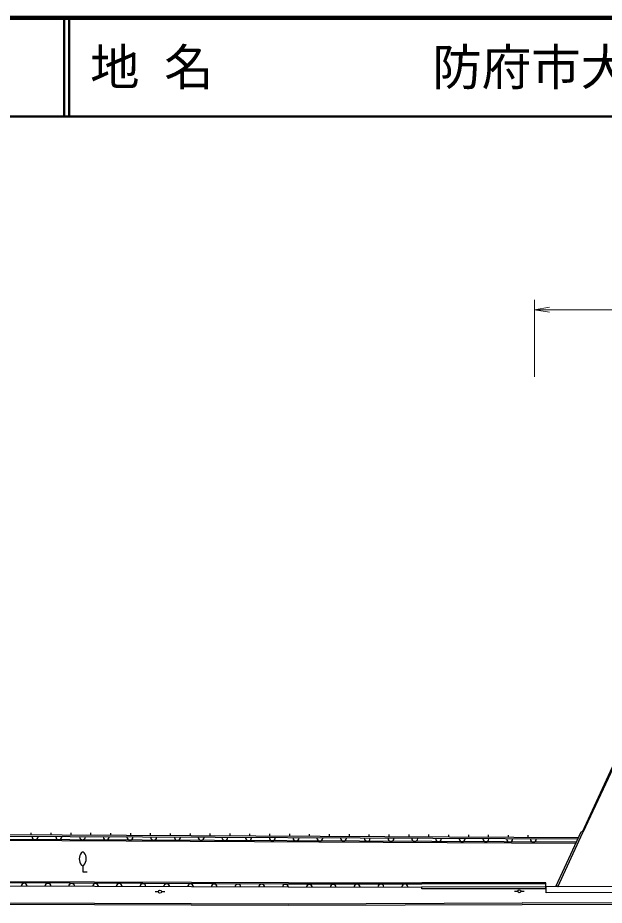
# Model space of a CAD drawing. Units: millimetres, scale not verified. Extents: x 40000 to 680000, y 20000 to 380000.
# Drawn here: x 363058 to 422410, y 290180 to 380000 of the extents above; entities that cross this region are included whole.
import ezdxf
from ezdxf.enums import TextEntityAlignment as Align

# ---------------------------------------------------------------- set-up
doc = ezdxf.new("R2010")
doc.units = ezdxf.units.MM
doc.header["$LTSCALE"] = 1000
for name, color, linetype, lineweight in [('M-BGD', 7, 'Continuous', 25), ('M-BGD-EXST', 7, 'Continuous', 25), ('M-STR-HTXT', 7, 'Continuous', 13), ('M-STR-STRC', 7, 'Continuous', 25), ('M-TTL', 2, 'Continuous', 140), ('M-TTL-LINE', 7, 'Continuous', 50)]:
    doc.layers.add(name, color=color, linetype=linetype, lineweight=lineweight)
doc.layers.add('M-TTL-TXT', color=7, linetype='Continuous')
doc.styles.add('ＭＳ ゴシック', font='')
doc.styles.get('ＭＳ ゴシック').set_extended_font_data('MS Gothic')

# ---------------------------------------------------------------- blocks, each defined once
blk = doc.blocks.new('open_arrow')
at = {"color": 0, "linetype": 'Continuous', "lineweight": -2}
blk.add_lwpolyline([(7.5, 1.25), (0, 0), (7.5, -1.25)], dxfattribs=at)

msp = doc.modelspace()

# ---------------------------------------------------------------- linework, layer by layer
at = {"layer": 'M-BGD'}
for p, q in [((423211, 304138), (420160, 297577)), ((423301, 304096), (420250, 297535)), ((419542, 296436), (193409, 297537)), ((419597, 296555), (193410, 297657)), ((419736, 296855), (193411, 297957)), ((419806, 297004), (193412, 298107)), ((364427, 297274), (364429, 297524)), ((366439, 297264), (366441, 297514)), ((368451, 297254), (368453, 297504)), ((370463, 297245), (370465, 297495)), ((372475, 297235), (372476, 297485)), ((374487, 297225), (374488, 297475)), ((376499, 297215), (376500, 297465)), ((378511, 297205), (378512, 297455)), ((380523, 297196), (380524, 297446)), ((382535, 297186), (382536, 297436)), ((384547, 297176), (384548, 297426)), ((386559, 297166), (386560, 297416)), ((388571, 297156), (388572, 297406)), ((390583, 297147), (390584, 297397)), ((392595, 297137), (392596, 297387)), ((394607, 297127), (394608, 297377)), ((396619, 297117), (396620, 297367)), ((398631, 297107), (398632, 297357)), ((400643, 297098), (400644, 297348)), ((402654, 297088), (402656, 297338)), ((404666, 297078), (404668, 297328)), ((406678, 297068), (406680, 297318)), ((408690, 297058), (408692, 297308)), ((417542, 292130), (420087, 297611)), ((417706, 292055), (420250, 297535)), ((420250, 297535), (420087, 297611)), ((410702, 297049), (410704, 297299)), ((412714, 297039), (412715, 297289)), ((414726, 297029), (414727, 297279)), ((369632, 294186), (369628, 293553)), ((390447, 292445), (193395, 293227)), ((390447, 292315), (193395, 293107)), ((369628, 293553), (370083, 293550)), ((390444, 291995), (193394, 292807)), ((390444, 291995), (403960, 292041)), ((390448, 292314), (403960, 292341)), ((390450, 292434), (403960, 292461)), ((416507, 292447), (403960, 292461)), ((416507, 292327), (403960, 292341)), ((416507, 292027), (403960, 292041)), ((416507, 291827), (416507, 292447)), ((443832, 292089), (416522, 292053)), ((416522, 291453), (416522, 292053)), ((417706, 292055), (417542, 292130)), ((416507, 291827), (403959, 291841)), ((443832, 291489), (416522, 291453))]:
    msp.add_line(p, q, dxfattribs=at)
for centre, radius, start, end in [((364808, 297122), 300, 179.75404, 359.6879), ((367209, 297111), 300, 179.75404, 359.6879), ((369611, 297099), 300, 179.75404, 359.6879), ((372012, 297087), 300, 179.75404, 359.6879), ((374413, 297076), 300, 179.75404, 359.6879), ((376815, 297064), 300, 179.75404, 359.6879), ((379216, 297052), 300, 179.75404, 359.6879), ((381618, 297040), 300, 179.75404, 359.6879), ((384019, 297029), 300, 179.75404, 359.6879), ((386420, 297017), 300, 179.75404, 359.6879), ((388822, 297005), 300, 179.75404, 359.6879), ((391223, 296994), 300, 179.75404, 359.6879), ((393624, 296982), 300, 179.75404, 359.6879), ((396026, 296970), 300, 179.75404, 359.6879), ((398427, 296959), 300, 179.75404, 359.6879), ((400828, 296947), 300, 179.75404, 359.6879), ((403230, 296935), 300, 179.75404, 359.6879), ((405631, 296924), 300, 179.75404, 359.6879), ((408032, 296912), 300, 179.75404, 359.6879), ((410434, 296900), 300, 179.75404, 359.6879), ((412835, 296888), 300, 179.75404, 359.6879), ((415237, 296877), 300, 179.75404, 359.6879), ((369640, 295376), 179, 44.59778, 134.59776), ((370301, 294865), 1013, 140.91558, 218.27996), ((368973, 294874), 1013, 320.91558, 38.27996), ((369633, 294363), 179, 224.59778, 314.59776), ((363710, 292104), 300, 359.83721, 179.69036), ((366113, 292094), 300, 359.83721, 179.69036), ((368516, 292085), 300, 359.83721, 179.69036), ((370919, 292075), 300, 359.83721, 179.69036), ((373322, 292065), 300, 359.83721, 179.69036), ((375726, 292055), 300, 359.83721, 179.69036), ((378129, 292045), 300, 359.83721, 179.69036), ((380532, 292035), 300, 359.83721, 179.69036), ((382935, 292025), 300, 359.83721, 179.69036), ((385338, 292015), 300, 359.83721, 179.69036), ((387741, 292005), 300, 359.83721, 179.69036), ((390144, 291995), 300, 359.83721, 179.69036), ((392559, 291972), 302, 0.75282, 179.96126), ((394976, 291987), 302, 0.75282, 179.96126), ((397392, 292002), 302, 0.75282, 179.96126), ((399809, 292017), 302, 0.75282, 179.96126), ((402226, 292032), 302, 0.75282, 179.96126)]:
    msp.add_arc(centre, radius, start, end, dxfattribs=at)
at = {"layer": 'M-BGD-EXST'}
for p, q in [((403959, 291841), (403960, 292041)), ((376952, 291562), (377302, 291560)), ((377602, 291559), (377952, 291557)), ((413314, 291603), (413664, 291601)), ((413964, 291600), (414314, 291598))]:
    msp.add_line(p, q, dxfattribs=at)
for centre in [(377452, 291559), (413814, 291600)]:
    msp.add_circle(centre, 150, dxfattribs=at)
at = {"layer": 'M-STR-HTXT'}
for p, q in [((415356, 343663), (415356, 351453)), ((415356, 350453), (443328, 350453))]:
    msp.add_line(p, q, dxfattribs=at)
at = {"layer": 'M-STR-STRC'}
for p, q in [((193388, 291070), (390432, 290330)), ((193387, 290920), (390432, 290180)), ((390432, 290330), (414093, 290420)), ((390432, 290180), (414094, 290270))]:
    msp.add_line(p, q, dxfattribs=at)
for points in [[(457038, 312150), (456964, 299748), (456927, 299118), (456730, 298094), (456317, 296806), (455692, 295566), (455026, 294497), (454297, 293600), (453231, 292665), (452133, 291996), (450704, 291318), (449121, 290801), (447648, 290462), (446305, 290278), (444984, 290204), (414093, 290270)], [(456888, 312151), (456814, 299753), (456778, 299137), (456585, 298131), (456177, 296863), (455561, 295639), (454903, 294584), (454189, 293704), (453141, 292787), (452062, 292128), (450648, 291458), (449081, 290946), (447621, 290609), (446291, 290427), (444980, 290355), (414094, 290420)]]:
    msp.add_lwpolyline(points, dxfattribs=at)
at = {"layer": 'M-TTL'}
msp.add_line((680000, 380000), (40000, 380000), dxfattribs=at)
at = {"layer": 'M-TTL-LINE'}
for p, q in [((367750, 380000), (367750, 370000)), ((368250, 380000), (368250, 370000)), ((40000, 370000), (680000, 370000))]:
    msp.add_line(p, q, dxfattribs=at)

# ---------------------------------------------------------------- block references
at = {"layer": 'M-STR-HTXT', "xscale": 200, "yscale": 200}
msp.add_blockref('open_arrow', (415356, 350453), dxfattribs=at)

# ---------------------------------------------------------------- texts
at = {"layer": 'M-TTL-TXT', "style": 'ＭＳ ゴシック'}
for s, p in [('地 名', (370380, 375000)), ('防府市大字協和町', (405024, 375000))]:
    msp.add_text(s, height=3666, dxfattribs=at).set_placement(p, align=Align.MIDDLE_LEFT)

doc.saveas('drawing.dxf')
